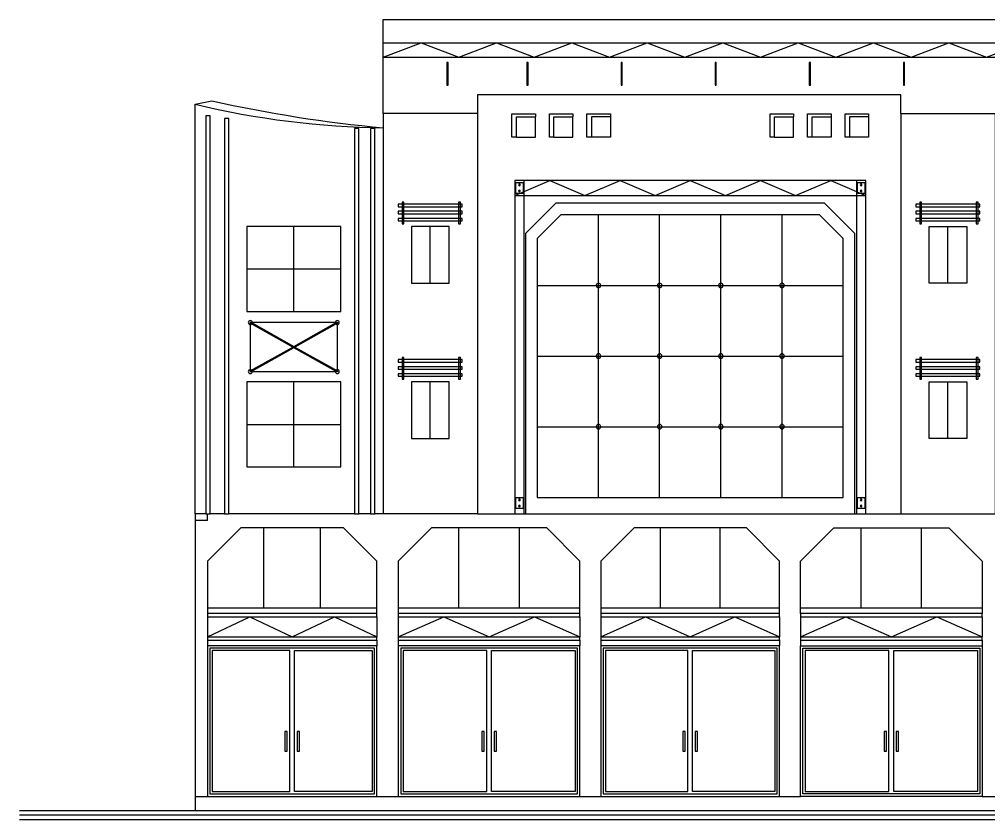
# Model space of a CAD drawing. Header units: inches. Extents: x 407.4 to 441.7, y 117.1 to 134.1.
# Drawn here: x 407.4 to 428, y 117.1 to 134.1 of the extents above; entities that cross this region are included whole.
import ezdxf

# ---------------------------------------------------------------- set-up
doc = ezdxf.new("R2010")
doc.units = ezdxf.units.IN
for name, color, linetype, lineweight in [('01_SOURCE_ARCHITECTURE', 7, 'Continuous', 25), ('02_OPENING_BOUNDARIES', 7, 'Continuous', 25), ('03_NEW_GLAZING', 7, 'Continuous', 25), ('04_EXPOSED_METAL', 7, 'Continuous', 25), ('05_TENSION_BRACES', 7, 'Continuous', 25), ('06_SOLAR_FINS', 7, 'Continuous', 25), ('07_FIXINGS', 7, 'Continuous', 25)]:
    doc.layers.add(name, color=color, linetype=linetype, lineweight=lineweight)

# ---------------------------------------------------------------- blocks, each defined once
blk = doc.blocks.new('HT_SOURCE_CENTRAL_OPENING')
at = {"layer": '02_OPENING_BOUNDARIES'}
blk.add_lwpolyline([(3.5, 0), (3.5, 5.954), (2.854, 6.6), (-2.854, 6.6), (-3.5, 5.954), (-3.5, 0)], dxfattribs=at)
blk.add_lwpolyline([(-3.25, 0.35), (-1.95, 0.35), (-0.65, 0.35), (0, 0.35), (0.65, 0.35), (1.95, 0.35), (3.25, 0.35), (3.25, 1.85), (3.25, 3.35), (3.25, 4.85), (3.25, 5.85), (2.75, 6.35), (1.95, 6.35), (0.65, 6.35), (0, 6.35), (-0.65, 6.35), (-1.95, 6.35), (-2.75, 6.35), (-3.25, 5.85), (-3.25, 4.85), (-3.25, 3.35), (-3.25, 1.85)], close=True, dxfattribs=at)
blk = doc.blocks.new('HT_CLERESTORY_2')
at = {"layer": '02_OPENING_BOUNDARIES'}
for points in [[(-0.154, 0), (-0.25, 0), (-0.25, 0.5), (0.25, 0.5), (0.25, 0.43)], [(-0.154, 0), (0.25, 0), (0.25, 0.43)], [(-0.154, 0), (-0.154, 0.43), (0.25, 0.43)]]:
    blk.add_lwpolyline(points, dxfattribs=at)
blk = doc.blocks.new('HT_CLERESTORY_1')
at = {"layer": '02_OPENING_BOUNDARIES'}
for points in [[(-0.154, 0), (-0.25, 0), (-0.25, 0.5), (0.25, 0.5), (0.25, 0.43)], [(-0.154, 0), (0.25, 0), (0.25, 0.43)], [(-0.154, 0), (-0.154, 0.43), (0.25, 0.43)]]:
    blk.add_lwpolyline(points, dxfattribs=at)
blk = doc.blocks.new('HT_SOURCE_STOREFRONT_1')
at = {"layer": '02_OPENING_BOUNDARIES'}
for points in [[(1.8, 3.88), (1.8, 4), (1.8, 4.993), (1.093, 5.7), (0.6, 5.7), (-0.6, 5.7), (-1.093, 5.7), (-1.8, 4.993), (-1.8, 4), (-1.8, 3.88)], [(-1.8, 3.32), (-1.8, 3.2)], [(1.8, 3.32), (1.8, 3.2)]]:
    blk.add_lwpolyline(points, dxfattribs=at)
blk = doc.blocks.new('HT_DOOR_ASSEMBLY_1')
at = {"layer": '02_OPENING_BOUNDARIES'}
blk.add_lwpolyline([(-1.8, 3.2), (-1.8, 0), (1.8, 0), (1.8, 3.2)], dxfattribs=at)
for points in [[(-1.75, 0.05), (1.75, 0.05), (1.75, 3.15), (-1.75, 3.15)], [(-1.7, 0.1), (-0.05, 0.1), (-0.05, 3.1), (-1.7, 3.1)], [(0.05, 0.1), (0.05, 3.1), (1.7, 3.1), (1.7, 0.1)]]:
    blk.add_lwpolyline(points, close=True, dxfattribs=at)
blk = doc.blocks.new('HT_SOURCE_STOREFRONT_2')
at = {"layer": '02_OPENING_BOUNDARIES'}
for points in [[(1.93, 3.88), (1.93, 4), (1.93, 4.993), (1.223, 5.7), (0.643, 5.7), (-0.643, 5.7), (-1.223, 5.7), (-1.93, 4.993), (-1.93, 4), (-1.93, 3.88)], [(-1.93, 3.32), (-1.93, 3.2)], [(1.93, 3.32), (1.93, 3.2)]]:
    blk.add_lwpolyline(points, dxfattribs=at)
blk = doc.blocks.new('HT_DOOR_ASSEMBLY_2')
at = {"layer": '02_OPENING_BOUNDARIES'}
blk.add_lwpolyline([(-1.93, 3.2), (-1.93, 0), (1.93, 0), (1.93, 3.2)], dxfattribs=at)
for points in [[(-1.88, 0.05), (1.88, 0.05), (1.88, 3.15), (-1.88, 3.15)], [(-1.83, 0.1), (-0.05, 0.1), (-0.05, 3.1), (-1.83, 3.1)], [(0.05, 0.1), (0.05, 3.1), (1.83, 3.1), (1.83, 0.1)]]:
    blk.add_lwpolyline(points, close=True, dxfattribs=at)
blk = doc.blocks.new('HT_SOURCE_STOREFRONT_4')
at = {"layer": '02_OPENING_BOUNDARIES'}
for points in [[(-1.93, 3.88), (-1.93, 4), (-1.93, 4.993), (-1.223, 5.7), (-0.643, 5.7), (0.643, 5.7), (1.223, 5.7), (1.93, 4.993), (1.93, 4), (1.93, 3.88)], [(-1.93, 3.32), (-1.93, 3.2)], [(1.93, 3.32), (1.93, 3.2)]]:
    blk.add_lwpolyline(points, dxfattribs=at)
blk = doc.blocks.new('HT_DOOR_ASSEMBLY_4')
at = {"layer": '02_OPENING_BOUNDARIES'}
blk.add_lwpolyline([(1.93, 3.2), (1.93, 0), (-1.93, 0), (-1.93, 3.2)], dxfattribs=at)
for points in [[(-1.88, 0.05), (-1.88, 3.15), (1.88, 3.15), (1.88, 0.05)], [(-1.83, 0.1), (-0.05, 0.1), (-0.05, 3.1), (-1.83, 3.1)], [(0.05, 0.1), (0.05, 3.1), (1.83, 3.1), (1.83, 0.1)]]:
    blk.add_lwpolyline(points, close=True, dxfattribs=at)
blk = doc.blocks.new('HT_SOURCE_STOREFRONT_3')
at = {"layer": '02_OPENING_BOUNDARIES'}
for points in [[(1.9, 3.88), (1.9, 4), (1.9, 4.993), (1.193, 5.7), (0.633, 5.7), (-0.633, 5.7), (-1.193, 5.7), (-1.9, 4.993), (-1.9, 4), (-1.9, 3.88)], [(-1.9, 3.32), (-1.9, 3.2)], [(1.9, 3.32), (1.9, 3.2)]]:
    blk.add_lwpolyline(points, dxfattribs=at)
blk = doc.blocks.new('HT_DOOR_ASSEMBLY_3')
at = {"layer": '02_OPENING_BOUNDARIES'}
blk.add_lwpolyline([(-1.9, 3.2), (-1.9, 0), (1.9, 0), (1.9, 3.2)], dxfattribs=at)
for points in [[(-1.85, 0.05), (1.85, 0.05), (1.85, 3.15), (-1.85, 3.15)], [(-1.8, 0.1), (-0.05, 0.1), (-0.05, 3.1), (-1.8, 3.1)], [(0.05, 0.1), (0.05, 3.1), (1.8, 3.1), (1.8, 0.1)]]:
    blk.add_lwpolyline(points, close=True, dxfattribs=at)
blk = doc.blocks.new('HT_CLERESTORY_3')
at = {"layer": '02_OPENING_BOUNDARIES'}
for points in [[(-0.154, 0), (-0.25, 0), (-0.25, 0.5), (0.25, 0.5), (0.25, 0.43)], [(0.25, 0.43), (0.25, 0), (-0.154, 0)], [(0.25, 0.43), (-0.154, 0.43), (-0.154, 0)]]:
    blk.add_lwpolyline(points, dxfattribs=at)
blk = doc.blocks.new('HT_CLERESTORY_5')
at = {"layer": '02_OPENING_BOUNDARIES'}
for points in [[(-0.154, 0), (-0.25, 0), (-0.25, 0.5), (0.25, 0.5), (0.25, 0.43)], [(0.25, 0.43), (0.25, 0), (-0.154, 0)], [(-0.154, 0), (-0.154, 0.43), (0.25, 0.43)]]:
    blk.add_lwpolyline(points, dxfattribs=at)
blk = doc.blocks.new('HT_CLERESTORY_6')
at = {"layer": '02_OPENING_BOUNDARIES'}
for points in [[(-0.154, 0), (-0.25, 0), (-0.25, 0.5), (0.25, 0.5), (0.25, 0.43)], [(0.25, 0.43), (0.25, 0), (-0.154, 0)], [(0.25, 0.43), (-0.154, 0.43), (-0.154, 0)]]:
    blk.add_lwpolyline(points, dxfattribs=at)
blk = doc.blocks.new('HT_CLERESTORY_4')
at = {"layer": '02_OPENING_BOUNDARIES'}
for points in [[(-0.154, 0), (-0.25, 0), (-0.25, 0.5), (0.25, 0.5), (0.25, 0.43)], [(-0.154, 0), (0.25, 0), (0.25, 0.43)], [(-0.154, 0), (-0.154, 0.43), (0.25, 0.43)]]:
    blk.add_lwpolyline(points, dxfattribs=at)
blk = doc.blocks.new('HT_WINDOW_E118')
at = {"layer": '02_OPENING_BOUNDARIES'}
blk.add_lwpolyline([(-0.4, 1.2), (-0.4, 0), (0, 0), (0.4, 0), (0.4, 1.2)], dxfattribs=at)
blk = doc.blocks.new('HT_WINDOW_E125')
at = {"layer": '02_OPENING_BOUNDARIES'}
blk.add_lwpolyline([(-0.4, 0), (0, 0), (0.4, 0), (0.4, 1.2), (0, 1.2), (-0.4, 1.2)], dxfattribs=at)
blk = doc.blocks.new('HT_WINDOW_E132')
at = {"layer": '02_OPENING_BOUNDARIES'}
blk.add_lwpolyline([(-0.4, 1.2), (0, 1.2), (0.4, 1.2)], dxfattribs=at)
blk = doc.blocks.new('HT_WINDOW_E13F')
at = {"layer": '02_OPENING_BOUNDARIES'}
blk.add_lwpolyline([(-0.4, 0), (-0.4, 1.2), (0, 1.2), (0.4, 1.2)], dxfattribs=at)
blk = doc.blocks.new('HT_WINDOW_E178')
at = {"layer": '02_OPENING_BOUNDARIES'}
blk.add_lwpolyline([(-1, 0), (0, 0), (1, 0)], dxfattribs=at)
blk = doc.blocks.new('HT_WINDOW_E1D4')
at = {"layer": '02_OPENING_BOUNDARIES'}
blk.add_lwpolyline([(1, 0), (1, 0.9), (1, 1.8), (0, 1.8), (-1, 1.8)], dxfattribs=at)
blk = doc.blocks.new('HT_STOREFRONT_1')
at = {"layer": '02_OPENING_BOUNDARIES'}
for points in [[(-1.8, 4), (-0.6, 4), (0.6, 4), (1.8, 4)], [(1.8, 3.2), (-1.8, 3.2)]]:
    blk.add_lwpolyline(points, dxfattribs=at)
blk = doc.blocks.new('HT_TRANSOM_GRID_1')
at = {"layer": '03_NEW_GLAZING'}
for points in [[(-0.6, 0), (-0.6, 1.7)], [(0.6, 0), (0.6, 1.7)]]:
    blk.add_lwpolyline(points, dxfattribs=at)
blk = doc.blocks.new('HT_LATTICE_BEAM_1')
at = {"layer": '04_EXPOSED_METAL'}
for points in [[(1.8, 0.61), (1.8, 0.68), (-1.8, 0.68), (-1.8, 0.61)], [(-1.8, 0.19), (-0.9, 0.61)], [(-1.8, 0.61), (-1.8, 0.19)], [(-1.8, 0.61), (-0.9, 0.61)], [(-0.9, 0.61), (0.9, 0.61)], [(-0.9, 0.61), (0, 0.19)], [(0, 0.19), (0.9, 0.61)], [(0.9, 0.61), (1.8, 0.61)], [(0.9, 0.61), (1.8, 0.19)], [(1.8, 0.61), (1.8, 0.19)], [(-1.8, 0.19), (0, 0.19)], [(-1.8, 0.19), (-1.8, 0.12), (1.8, 0.12), (1.8, 0.19)], [(0, 0.19), (1.8, 0.19)]]:
    blk.add_lwpolyline(points, dxfattribs=at)
blk = doc.blocks.new('HT_DOOR_PULL_1_-1')
at = {"layer": '07_FIXINGS'}
blk.add_lwpolyline([(-0.025, -0.14), (0.025, -0.14), (0.025, 0.28), (-0.025, 0.28)], close=True, dxfattribs=at)
blk = doc.blocks.new('HT_DOOR_PULL_1_1')
at = {"layer": '07_FIXINGS'}
blk.add_lwpolyline([(-0.025, -0.14), (0.025, -0.14), (0.025, 0.28), (-0.025, 0.28)], close=True, dxfattribs=at)
blk = doc.blocks.new('HT_STOREFRONT_2')
at = {"layer": '02_OPENING_BOUNDARIES'}
for points in [[(-1.93, 4), (-0.643, 4), (0.643, 4), (1.93, 4)], [(1.93, 3.2), (-1.93, 3.2)]]:
    blk.add_lwpolyline(points, dxfattribs=at)
blk = doc.blocks.new('HT_TRANSOM_GRID_2')
at = {"layer": '03_NEW_GLAZING'}
for points in [[(-0.643, 0), (-0.643, 1.7)], [(0.643, 0), (0.643, 1.7)]]:
    blk.add_lwpolyline(points, dxfattribs=at)
blk = doc.blocks.new('HT_LATTICE_BEAM_2')
at = {"layer": '04_EXPOSED_METAL'}
for points in [[(1.93, 0.61), (1.93, 0.68), (-1.93, 0.68), (-1.93, 0.61)], [(-1.93, 0.19), (-0.965, 0.61)], [(-1.93, 0.61), (-1.93, 0.19)], [(-1.93, 0.61), (-0.965, 0.61)], [(-0.965, 0.61), (0.965, 0.61)], [(-0.965, 0.61), (0, 0.19)], [(0, 0.19), (0.965, 0.61)], [(0.965, 0.61), (1.93, 0.61)], [(0.965, 0.61), (1.93, 0.19)], [(1.93, 0.61), (1.93, 0.19)], [(-1.93, 0.19), (0, 0.19)], [(-1.93, 0.19), (-1.93, 0.12), (1.93, 0.12), (1.93, 0.19)], [(0, 0.19), (1.93, 0.19)]]:
    blk.add_lwpolyline(points, dxfattribs=at)
blk = doc.blocks.new('HT_DOOR_PULL_2_-1')
at = {"layer": '07_FIXINGS'}
blk.add_lwpolyline([(-0.025, -0.14), (0.025, -0.14), (0.025, 0.28), (-0.025, 0.28)], close=True, dxfattribs=at)
blk = doc.blocks.new('HT_DOOR_PULL_2_1')
at = {"layer": '07_FIXINGS'}
blk.add_lwpolyline([(-0.025, -0.14), (0.025, -0.14), (0.025, 0.28), (-0.025, 0.28)], close=True, dxfattribs=at)
blk = doc.blocks.new('HT_STOREFRONT_3')
at = {"layer": '02_OPENING_BOUNDARIES'}
for points in [[(-1.9, 4), (-0.633, 4), (0.633, 4), (1.9, 4)], [(1.9, 3.2), (-1.9, 3.2)]]:
    blk.add_lwpolyline(points, dxfattribs=at)
blk = doc.blocks.new('HT_TRANSOM_GRID_3')
at = {"layer": '03_NEW_GLAZING'}
for points in [[(-0.633, 0), (-0.633, 1.7)], [(0.633, 0), (0.633, 1.7)]]:
    blk.add_lwpolyline(points, dxfattribs=at)
blk = doc.blocks.new('HT_LATTICE_BEAM_3')
at = {"layer": '04_EXPOSED_METAL'}
for points in [[(1.9, 0.61), (1.9, 0.68), (-1.9, 0.68), (-1.9, 0.61)], [(-1.9, 0.19), (-0.95, 0.61)], [(-1.9, 0.61), (-1.9, 0.19)], [(-1.9, 0.61), (-0.95, 0.61)], [(-0.95, 0.61), (0.95, 0.61)], [(-0.95, 0.61), (0, 0.19)], [(0, 0.19), (0.95, 0.61)], [(0.95, 0.61), (1.9, 0.61)], [(0.95, 0.61), (1.9, 0.19)], [(1.9, 0.61), (1.9, 0.19)], [(-1.9, 0.19), (0, 0.19)], [(-1.9, 0.19), (-1.9, 0.12), (1.9, 0.12), (1.9, 0.19)], [(0, 0.19), (1.9, 0.19)]]:
    blk.add_lwpolyline(points, dxfattribs=at)
blk = doc.blocks.new('HT_DOOR_PULL_3_-1')
at = {"layer": '07_FIXINGS'}
blk.add_lwpolyline([(-0.025, -0.14), (0.025, -0.14), (0.025, 0.28), (-0.025, 0.28)], close=True, dxfattribs=at)
blk = doc.blocks.new('HT_DOOR_PULL_3_1')
at = {"layer": '07_FIXINGS'}
blk.add_lwpolyline([(-0.025, -0.14), (0.025, -0.14), (0.025, 0.28), (-0.025, 0.28)], close=True, dxfattribs=at)
blk = doc.blocks.new('HT_STOREFRONT_4')
at = {"layer": '02_OPENING_BOUNDARIES'}
for points in [[(-1.93, 4), (-0.643, 4), (0.643, 4), (1.93, 4)], [(-1.93, 3.2), (1.93, 3.2)]]:
    blk.add_lwpolyline(points, dxfattribs=at)
blk = doc.blocks.new('HT_TRANSOM_GRID_4')
at = {"layer": '03_NEW_GLAZING'}
for points in [[(-0.643, 0), (-0.643, 1.7)], [(0.643, 0), (0.643, 1.7)]]:
    blk.add_lwpolyline(points, dxfattribs=at)
blk = doc.blocks.new('HT_LATTICE_BEAM_4')
at = {"layer": '04_EXPOSED_METAL'}
for points in [[(1.93, 0.61), (1.93, 0.68), (-1.93, 0.68), (-1.93, 0.61)], [(-1.93, 0.19), (-0.965, 0.61)], [(-1.93, 0.61), (-1.93, 0.19)], [(-1.93, 0.61), (-0.965, 0.61)], [(-0.965, 0.61), (0.965, 0.61)], [(-0.965, 0.61), (0, 0.19)], [(0, 0.19), (0.965, 0.61)], [(0.965, 0.61), (1.93, 0.61)], [(0.965, 0.61), (1.93, 0.19)], [(1.93, 0.61), (1.93, 0.19)], [(-1.93, 0.19), (0, 0.19)], [(-1.93, 0.19), (-1.93, 0.12), (1.93, 0.12), (1.93, 0.19)], [(0, 0.19), (1.93, 0.19)]]:
    blk.add_lwpolyline(points, dxfattribs=at)
blk = doc.blocks.new('HT_DOOR_PULL_4_-1')
at = {"layer": '07_FIXINGS'}
blk.add_lwpolyline([(-0.025, -0.14), (0.025, -0.14), (0.025, 0.28), (-0.025, 0.28)], close=True, dxfattribs=at)
blk = doc.blocks.new('HT_DOOR_PULL_4_1')
at = {"layer": '07_FIXINGS'}
blk.add_lwpolyline([(-0.025, -0.14), (0.025, -0.14), (0.025, 0.28), (-0.025, 0.28)], close=True, dxfattribs=at)
blk = doc.blocks.new('HT_MAIN_POINT_FIXED_GLAZING')
at = {"layer": '03_NEW_GLAZING'}
for points in [[(-1.95, 4.64), (-1.95, 6)], [(-0.65, 4.64), (-0.65, 6)], [(0.65, 4.64), (0.65, 6)], [(1.95, 4.64), (1.95, 6)], [(-1.95, 4.5), (-1.95, 4.548)], [(-0.65, 4.5), (-0.65, 4.548)], [(0.65, 4.5), (0.65, 4.548)], [(1.95, 4.5), (1.95, 4.548)], [(-3.25, 4.5), (-2.09, 4.5)], [(-1.998, 4.5), (-1.95, 4.5)], [(-1.95, 4.452), (-1.95, 4.5)], [(-1.95, 4.5), (-1.902, 4.5)], [(-1.95, 3.14), (-1.95, 4.36)], [(-1.81, 4.5), (-0.79, 4.5)], [(-0.698, 4.5), (-0.65, 4.5)], [(-0.65, 4.452), (-0.65, 4.5)], [(-0.65, 4.5), (-0.602, 4.5)], [(-0.65, 3.14), (-0.65, 4.36)], [(-0.51, 4.5), (0.51, 4.5)], [(0.602, 4.5), (0.65, 4.5)], [(0.65, 4.452), (0.65, 4.5)], [(0.65, 4.5), (0.698, 4.5)], [(0.65, 3.14), (0.65, 4.36)], [(0.79, 4.5), (1.81, 4.5)], [(1.902, 4.5), (1.95, 4.5)], [(1.95, 4.452), (1.95, 4.5)], [(1.95, 4.5), (1.998, 4.5)], [(1.95, 3.14), (1.95, 4.36)], [(2.09, 4.5), (3.25, 4.5)], [(-3.25, 3), (-2.09, 3)], [(-1.998, 3), (-1.95, 3)], [(-1.95, 3), (-1.95, 3.048)], [(-1.95, 2.952), (-1.95, 3)], [(-1.95, 3), (-1.902, 3)], [(-1.81, 3), (-0.79, 3)], [(-0.698, 3), (-0.65, 3)], [(-0.65, 3), (-0.65, 3.048)], [(-0.65, 2.952), (-0.65, 3)], [(-0.65, 3), (-0.602, 3)], [(-0.51, 3), (0.51, 3)], [(0.602, 3), (0.65, 3)], [(0.65, 3), (0.65, 3.048)], [(0.65, 2.952), (0.65, 3)], [(0.65, 3), (0.698, 3)], [(0.79, 3), (1.81, 3)], [(1.902, 3), (1.95, 3)], [(1.95, 3), (1.95, 3.048)], [(1.95, 2.952), (1.95, 3)], [(1.95, 3), (1.998, 3)], [(2.09, 3), (3.25, 3)], [(-1.95, 1.64), (-1.95, 2.86)], [(-0.65, 1.64), (-0.65, 2.86)], [(0.65, 1.64), (0.65, 2.86)], [(1.95, 1.64), (1.95, 2.86)], [(-3.25, 1.5), (-2.09, 1.5)], [(-1.998, 1.5), (-1.95, 1.5)], [(-1.95, 1.5), (-1.95, 1.548)], [(-1.95, 1.452), (-1.95, 1.5)], [(-1.95, 1.5), (-1.902, 1.5)], [(-1.81, 1.5), (-0.79, 1.5)], [(-0.698, 1.5), (-0.65, 1.5)], [(-0.65, 1.5), (-0.65, 1.548)], [(-0.65, 1.452), (-0.65, 1.5)], [(-0.65, 1.5), (-0.602, 1.5)], [(-0.51, 1.5), (0.51, 1.5)], [(0.602, 1.5), (0.65, 1.5)], [(0.65, 1.5), (0.65, 1.548)], [(0.65, 1.452), (0.65, 1.5)], [(0.65, 1.5), (0.698, 1.5)], [(0.79, 1.5), (1.81, 1.5)], [(1.902, 1.5), (1.95, 1.5)], [(1.95, 1.5), (1.95, 1.548)], [(1.95, 1.452), (1.95, 1.5)], [(1.95, 1.5), (1.998, 1.5)], [(2.09, 1.5), (3.25, 1.5)], [(-1.95, 0), (-1.95, 1.36)], [(-0.65, 0), (-0.65, 1.36)], [(0.65, 0), (0.65, 1.36)], [(1.95, 0), (1.95, 1.36)]]:
    blk.add_lwpolyline(points, dxfattribs=at)
blk = doc.blocks.new('HT_SPIDER_FIXING_0_0')
at = {"layer": '07_FIXINGS'}
for points in [[(-0.14, 0), (-0.048, 0)], [(0, 0.048), (0, 0.14)], [(0.048, 0), (0.14, 0)], [(0, -0.14), (0, -0.048)]]:
    blk.add_lwpolyline(points, dxfattribs=at)
blk.add_lwpolyline([(0.048, 0, 1), (-0.048, 0, 1)], format="xyb", close=True, dxfattribs=at)
blk = doc.blocks.new('HT_SPIDER_FIXING_0_1')
at = {"layer": '07_FIXINGS'}
for points in [[(-0.14, 0), (-0.048, 0)], [(0, 0.048), (0, 0.14)], [(0.048, 0), (0.14, 0)], [(0, -0.14), (0, -0.048)]]:
    blk.add_lwpolyline(points, dxfattribs=at)
blk.add_lwpolyline([(0.048, 0, 1), (-0.048, 0, 1)], format="xyb", close=True, dxfattribs=at)
blk = doc.blocks.new('HT_SPIDER_FIXING_0_2')
at = {"layer": '07_FIXINGS'}
for points in [[(-0.14, 0), (-0.048, 0)], [(0, 0.048), (0, 0.14)], [(0.048, 0), (0.14, 0)], [(0, -0.14), (0, -0.048)]]:
    blk.add_lwpolyline(points, dxfattribs=at)
blk.add_lwpolyline([(0.048, 0, 1), (-0.048, 0, 1)], format="xyb", close=True, dxfattribs=at)
blk = doc.blocks.new('HT_SPIDER_FIXING_1_0')
at = {"layer": '07_FIXINGS'}
for points in [[(-0.14, 0), (-0.048, 0)], [(0, 0.048), (0, 0.14)], [(0.048, 0), (0.14, 0)], [(0, -0.14), (0, -0.048)]]:
    blk.add_lwpolyline(points, dxfattribs=at)
blk.add_lwpolyline([(0.048, 0, 1), (-0.048, 0, 1)], format="xyb", close=True, dxfattribs=at)
blk = doc.blocks.new('HT_SPIDER_FIXING_1_1')
at = {"layer": '07_FIXINGS'}
for points in [[(-0.14, 0), (-0.048, 0)], [(0, 0.048), (0, 0.14)], [(0.048, 0), (0.14, 0)], [(0, -0.14), (0, -0.048)]]:
    blk.add_lwpolyline(points, dxfattribs=at)
blk.add_lwpolyline([(0.048, 0, 1), (-0.048, 0, 1)], format="xyb", close=True, dxfattribs=at)
blk = doc.blocks.new('HT_SPIDER_FIXING_1_2')
at = {"layer": '07_FIXINGS'}
for points in [[(-0.14, 0), (-0.048, 0)], [(0, 0.048), (0, 0.14)], [(0.048, 0), (0.14, 0)], [(0, -0.14), (0, -0.048)]]:
    blk.add_lwpolyline(points, dxfattribs=at)
blk.add_lwpolyline([(0.048, 0, 1), (-0.048, 0, 1)], format="xyb", close=True, dxfattribs=at)
blk = doc.blocks.new('HT_SPIDER_FIXING_2_0')
at = {"layer": '07_FIXINGS'}
for points in [[(-0.14, 0), (-0.048, 0)], [(0, 0.048), (0, 0.14)], [(0.048, 0), (0.14, 0)], [(0, -0.14), (0, -0.048)]]:
    blk.add_lwpolyline(points, dxfattribs=at)
blk.add_lwpolyline([(0.048, 0, 1), (-0.048, 0, 1)], format="xyb", close=True, dxfattribs=at)
blk = doc.blocks.new('HT_SPIDER_FIXING_2_1')
at = {"layer": '07_FIXINGS'}
for points in [[(-0.14, 0), (-0.048, 0)], [(0, 0.048), (0, 0.14)], [(0.048, 0), (0.14, 0)], [(0, -0.14), (0, -0.048)]]:
    blk.add_lwpolyline(points, dxfattribs=at)
blk.add_lwpolyline([(0.048, 0, 1), (-0.048, 0, 1)], format="xyb", close=True, dxfattribs=at)
blk = doc.blocks.new('HT_SPIDER_FIXING_2_2')
at = {"layer": '07_FIXINGS'}
for points in [[(-0.14, 0), (-0.048, 0)], [(0, 0.048), (0, 0.14)], [(0.048, 0), (0.14, 0)], [(0, -0.14), (0, -0.048)]]:
    blk.add_lwpolyline(points, dxfattribs=at)
blk.add_lwpolyline([(0.048, 0, 1), (-0.048, 0, 1)], format="xyb", close=True, dxfattribs=at)
blk = doc.blocks.new('HT_SPIDER_FIXING_3_0')
at = {"layer": '07_FIXINGS'}
for points in [[(-0.14, 0), (-0.048, 0)], [(0, 0.048), (0, 0.14)], [(0.048, 0), (0.14, 0)], [(0, -0.14), (0, -0.048)]]:
    blk.add_lwpolyline(points, dxfattribs=at)
blk.add_lwpolyline([(0.048, 0, 1), (-0.048, 0, 1)], format="xyb", close=True, dxfattribs=at)
blk = doc.blocks.new('HT_SPIDER_FIXING_3_1')
at = {"layer": '07_FIXINGS'}
for points in [[(-0.14, 0), (-0.048, 0)], [(0, 0.048), (0, 0.14)], [(0.048, 0), (0.14, 0)], [(0, -0.14), (0, -0.048)]]:
    blk.add_lwpolyline(points, dxfattribs=at)
blk.add_lwpolyline([(0.048, 0, 1), (-0.048, 0, 1)], format="xyb", close=True, dxfattribs=at)
blk = doc.blocks.new('HT_SPIDER_FIXING_3_2')
at = {"layer": '07_FIXINGS'}
for points in [[(-0.14, 0), (-0.048, 0)], [(0, 0.048), (0, 0.14)], [(0.048, 0), (0.14, 0)], [(0, -0.14), (0, -0.048)]]:
    blk.add_lwpolyline(points, dxfattribs=at)
blk.add_lwpolyline([(0.048, 0, 1), (-0.048, 0, 1)], format="xyb", close=True, dxfattribs=at)
blk = doc.blocks.new('HT_MAIN_METAL_PORTAL')
at = {"layer": '04_EXPOSED_METAL'}
for points in [[(-3.529, 7.082), (-3.729, 7.082), (-3.729, 6.762)], [(-3.529, 6.848), (-2.983, 7.082)], [(-3.529, 6.848), (-3.529, 7.082)], [(-2.983, 7.082), (-3.529, 7.082)], [(-1.491, 7.082), (-2.983, 7.082)], [(-2.983, 7.082), (-2.237, 6.762)], [(-2.237, 6.762), (-1.491, 7.082)], [(0.001, 7.082), (-1.491, 7.082)], [(-1.491, 7.082), (-0.745, 6.762)], [(-0.745, 6.762), (0.001, 7.082)], [(1.493, 7.082), (0.001, 7.082)], [(0.001, 7.082), (0.747, 6.762)], [(0.747, 6.762), (1.493, 7.082)], [(2.985, 7.082), (1.493, 7.082)], [(1.493, 7.082), (2.239, 6.762)], [(2.239, 6.762), (2.985, 7.082)], [(3.531, 7.082), (2.985, 7.082)], [(2.985, 7.082), (3.531, 6.848)], [(3.531, 7.082), (3.531, 6.848)], [(3.731, 6.762), (3.731, 7.082), (3.531, 7.082)], [(-3.729, 6.762), (-3.613, 6.812), (-3.544, 6.841), (-3.529, 6.848)], [(-3.529, 6.762), (-3.529, 6.848)], [(3.531, 6.848), (3.531, 6.762)], [(3.531, 6.848), (3.546, 6.841), (3.614, 6.812), (3.731, 6.762)], [(-3.729, 6.762), (-3.529, 6.762)], [(-3.729, 6.762), (-3.729, 0), (-3.529, 0), (-3.529, 6.762)], [(-3.529, 6.762), (-2.237, 6.762)], [(-2.237, 6.762), (-0.745, 6.762)], [(-0.745, 6.762), (0.747, 6.762)], [(0.747, 6.762), (2.239, 6.762)], [(2.239, 6.762), (3.531, 6.762)], [(3.531, 6.762), (3.731, 6.762)], [(3.531, 6.762), (3.531, 0), (3.731, 0), (3.731, 6.762)]]:
    blk.add_lwpolyline(points, dxfattribs=at)
blk = doc.blocks.new('HT_LEFT_TENSION_PANEL')
at = {"layer": '05_TENSION_BRACES'}
for points in [[(-0.925, 1.026), (-0.931, 1.03), (-0.925, 1.04)], [(-0.925, 1.04), (-0.919, 1.05), (-0.901, 1.04)], [(-0.925, 1.04), (-0.925, 1.026)], [(-0.901, 1.04), (-0.925, 1.04)], [(0.901, 1.04), (-0.901, 1.04)], [(-0.901, 1.04), (0, 0.534)], [(0, 0.534), (0.901, 1.04)], [(0.901, 1.04), (0.919, 1.05), (0.925, 1.04)], [(0.925, 1.04), (0.901, 1.04)], [(0.925, 1.04), (0.931, 1.03), (0.925, 1.026)], [(0.925, 1.026), (0.925, 1.04)], [(-0.925, 1.026), (-0.925, 0.014)], [(-0.024, 0.52), (-0.925, 1.026)], [(0.925, 1.026), (0.024, 0.52)], [(0.925, 0.014), (0.925, 1.026)], [(-0.925, 0.014), (-0.024, 0.52)], [(0, 0.506), (-0.901, 0)], [(-0.024, 0.52), (0, 0.534)], [(0, 0.506), (-0.024, 0.52)], [(0, 0.534), (0.024, 0.52)], [(0.024, 0.52), (0, 0.506)], [(0.901, 0), (0, 0.506)], [(0.024, 0.52), (0.925, 0.014)], [(-0.925, 0), (-0.931, 0.01), (-0.925, 0.014)], [(-0.925, 0.014), (-0.925, 0)], [(-0.925, 0), (-0.901, 0)], [(-0.901, 0), (-0.919, -0.01), (-0.925, 0)], [(-0.901, 0), (0.901, 0)], [(0.901, 0), (0.925, 0)], [(0.925, 0), (0.919, -0.01), (0.901, 0)], [(0.925, 0.014), (0.931, 0.01), (0.925, 0)], [(0.925, 0), (0.925, 0.014)]]:
    blk.add_lwpolyline(points, dxfattribs=at)
at = {"layer": '07_FIXINGS'}
for points in [[(-0.883, 1.04, 1), (-0.967, 1.04, 1)], [(0.967, 1.04, 1), (0.883, 1.04, 1)], [(-0.883, 0, 1), (-0.967, 0, 1)], [(0.967, 0, 1), (0.883, 0, 1)]]:
    blk.add_lwpolyline(points, format="xyb", close=True, dxfattribs=at)
blk = doc.blocks.new('HT_ROOF_OPEN_WEB_BEAM')
at = {"layer": '04_EXPOSED_METAL'}
for points in [[(-7.212, 0), (-6.41, 0.3)], [(-7.212, 0), (-7.212, 0.3), (-6.41, 0.3)], [(-6.41, 0.3), (-4.808, 0.3)], [(-6.41, 0.3), (-5.609, 0)], [(-5.609, 0), (-4.808, 0.3)], [(-4.808, 0.3), (-3.205, 0.3)], [(-4.808, 0.3), (-4.006, 0)], [(-4.006, 0), (-3.205, 0.3)], [(-3.205, 0.3), (-1.603, 0.3)], [(-3.205, 0.3), (-2.404, 0)], [(-2.404, 0), (-1.603, 0.3)], [(-1.603, 0.3), (0, 0.3)], [(-1.603, 0.3), (-0.801, 0)], [(-0.801, 0), (0, 0.3)], [(0, 0.3), (1.603, 0.3)], [(0, 0.3), (0.801, 0)], [(0.801, 0), (1.603, 0.3)], [(1.603, 0.3), (3.205, 0.3)], [(1.603, 0.3), (2.404, 0)], [(2.404, 0), (3.205, 0.3)], [(3.205, 0.3), (4.808, 0.3)], [(3.205, 0.3), (4.006, 0)], [(4.006, 0), (4.808, 0.3)], [(4.808, 0.3), (6.41, 0.3)], [(4.808, 0.3), (5.609, 0)], [(5.609, 0), (6.41, 0.3)], [(6.41, 0.3), (7.132, 0.3), (7.212, 0.3), (7.212, 0.3), (7.212, 0)], [(6.41, 0.3), (7.132, 0.03), (7.212, 0)], [(-7.212, 0), (-5.609, 0)], [(-5.609, 0), (-4.006, 0)], [(-4.006, 0), (-2.404, 0)], [(-2.404, 0), (-0.801, 0)], [(-0.801, 0), (0.801, 0)], [(0.801, 0), (2.404, 0)], [(2.404, 0), (4.006, 0)], [(4.006, 0), (5.609, 0)], [(5.609, 0), (7.132, 0), (7.212, 0), (7.212, 0)]]:
    blk.add_lwpolyline(points, dxfattribs=at)
blk = doc.blocks.new('HT_FRAME_CLOSURE_E118')
at = {"layer": '02_OPENING_BOUNDARIES'}
blk.add_lwpolyline([(0.4, 1.2), (0, 1.2), (-0.4, 1.2)], dxfattribs=at)
blk = doc.blocks.new('HT_SIDE_GLAZING_E118')
at = {"layer": '03_NEW_GLAZING'}
blk.add_lwpolyline([(0, 0), (0, 1.2)], dxfattribs=at)
blk = doc.blocks.new('HT_FRAME_CLOSURE_E125')
at = {"layer": '02_OPENING_BOUNDARIES'}
blk.add_lwpolyline([(-0.4, 1.2), (-0.4, 0)], dxfattribs=at)
blk = doc.blocks.new('HT_SIDE_GLAZING_E125')
at = {"layer": '03_NEW_GLAZING'}
blk.add_lwpolyline([(0, 0), (0, 1.2)], dxfattribs=at)
blk = doc.blocks.new('HT_FRAME_CLOSURE_E132')
at = {"layer": '02_OPENING_BOUNDARIES'}
blk.add_lwpolyline([(0.4, 1.2), (0.4, 0), (0, 0), (-0.4, 0), (-0.4, 1.2)], dxfattribs=at)
blk = doc.blocks.new('HT_SIDE_GLAZING_E132')
at = {"layer": '03_NEW_GLAZING'}
blk.add_lwpolyline([(0, 0), (0, 1.2)], dxfattribs=at)
blk = doc.blocks.new('HT_FRAME_CLOSURE_E13F')
at = {"layer": '02_OPENING_BOUNDARIES'}
blk.add_lwpolyline([(0.4, 1.2), (0.4, 0), (0, 0), (-0.4, 0)], dxfattribs=at)
blk = doc.blocks.new('HT_SIDE_GLAZING_E13F')
at = {"layer": '03_NEW_GLAZING'}
blk.add_lwpolyline([(0, 0), (0, 1.2)], dxfattribs=at)
blk = doc.blocks.new('HT_FRAME_CLOSURE_E178')
at = {"layer": '02_OPENING_BOUNDARIES'}
blk.add_lwpolyline([(1, 0), (1, 0.9), (1, 1.8), (0, 1.8), (-1, 1.8), (-1, 0.9), (-1, 0)], dxfattribs=at)
blk = doc.blocks.new('HT_SIDE_GLAZING_E178')
at = {"layer": '03_NEW_GLAZING'}
for points in [[(0, 0.9), (0, 1.8)], [(-1, 0.9), (0, 0.9)], [(0, 0), (0, 0.9)], [(0, 0.9), (1, 0.9)]]:
    blk.add_lwpolyline(points, dxfattribs=at)
blk = doc.blocks.new('HT_FRAME_CLOSURE_E1D4')
at = {"layer": '02_OPENING_BOUNDARIES'}
blk.add_lwpolyline([(-1, 1.8), (-1, 0.9), (-1, 0), (0, 0), (1, 0)], dxfattribs=at)
blk = doc.blocks.new('HT_SIDE_GLAZING_E1D4')
at = {"layer": '03_NEW_GLAZING'}
for points in [[(0, 0.9), (0, 1.8)], [(-1, 0.9), (0, 0.9)], [(0, 0), (0, 0.9)], [(0, 0.9), (1, 0.9)]]:
    blk.add_lwpolyline(points, dxfattribs=at)
blk = doc.blocks.new('HT_SUNSHADE_1')
at = {"layer": '06_SOLAR_FINS'}
for points in [[(-0.6, 0.475), (-0.68, 0.475), (-0.68, 0.42), (-0.6, 0.42)], [(-0.56, 0.475), (-0.56, 0.52), (-0.6, 0.52), (-0.6, 0.475)], [(-0.6, 0.475), (-0.6, 0.42)], [(-0.56, 0.475), (-0.6, 0.475)], [(-0.6, 0.42), (-0.6, 0.325)], [(-0.6, 0.42), (-0.56, 0.42)], [(-0.56, 0.42), (-0.56, 0.475)], [(0.6, 0.475), (-0.56, 0.475)], [(-0.56, 0.325), (-0.56, 0.42)], [(-0.56, 0.42), (0.6, 0.42)], [(0.64, 0.475), (0.64, 0.52), (0.6, 0.52), (0.6, 0.475)], [(0.6, 0.475), (0.6, 0.42)], [(0.64, 0.475), (0.6, 0.475)], [(0.6, 0.42), (0.6, 0.325)], [(0.6, 0.42), (0.64, 0.42)], [(0.64, 0.42), (0.68, 0.42), (0.68, 0.475), (0.64, 0.475)], [(0.64, 0.42), (0.64, 0.475)], [(0.64, 0.325), (0.64, 0.42)], [(-0.6, 0.325), (-0.68, 0.325), (-0.68, 0.27), (-0.6, 0.27)], [(-0.6, 0.325), (-0.6, 0.27)], [(-0.56, 0.325), (-0.6, 0.325)], [(-0.6, 0.27), (-0.6, 0.175)], [(-0.6, 0.27), (-0.56, 0.27)], [(-0.56, 0.27), (-0.56, 0.325)], [(0.6, 0.325), (-0.56, 0.325)], [(-0.56, 0.175), (-0.56, 0.27)], [(-0.56, 0.27), (0.6, 0.27)], [(0.6, 0.325), (0.6, 0.27)], [(0.64, 0.325), (0.6, 0.325)], [(0.6, 0.27), (0.6, 0.175)], [(0.6, 0.27), (0.64, 0.27)], [(0.64, 0.27), (0.68, 0.27), (0.68, 0.325), (0.64, 0.325)], [(0.64, 0.27), (0.64, 0.325)], [(0.64, 0.175), (0.64, 0.27)], [(-0.6, 0.175), (-0.68, 0.175), (-0.68, 0.12), (-0.6, 0.12)], [(-0.6, 0.175), (-0.6, 0.12)], [(-0.56, 0.175), (-0.6, 0.175)], [(-0.6, 0.12), (-0.56, 0.12)], [(-0.6, 0.12), (-0.6, 0.06), (-0.56, 0.06), (-0.56, 0.12)], [(-0.56, 0.12), (-0.56, 0.175)], [(0.6, 0.175), (-0.56, 0.175)], [(-0.56, 0.12), (0.6, 0.12)], [(0.6, 0.175), (0.6, 0.12)], [(0.64, 0.175), (0.6, 0.175)], [(0.6, 0.12), (0.64, 0.12)], [(0.6, 0.12), (0.6, 0.06), (0.64, 0.06), (0.64, 0.12)], [(0.64, 0.12), (0.68, 0.12), (0.68, 0.175), (0.64, 0.175)], [(0.64, 0.12), (0.64, 0.175)]]:
    blk.add_lwpolyline(points, dxfattribs=at)
blk = doc.blocks.new('HT_SUNSHADE_2')
at = {"layer": '06_SOLAR_FINS'}
for points in [[(-0.6, 0.475), (-0.68, 0.475), (-0.68, 0.42), (-0.6, 0.42)], [(-0.56, 0.475), (-0.56, 0.52), (-0.6, 0.52), (-0.6, 0.475)], [(-0.6, 0.475), (-0.6, 0.42)], [(-0.56, 0.475), (-0.6, 0.475)], [(-0.6, 0.42), (-0.6, 0.325)], [(-0.6, 0.42), (-0.56, 0.42)], [(-0.56, 0.42), (-0.56, 0.475)], [(0.6, 0.475), (-0.56, 0.475)], [(-0.56, 0.325), (-0.56, 0.42)], [(-0.56, 0.42), (0.6, 0.42)], [(0.64, 0.475), (0.64, 0.52), (0.6, 0.52), (0.6, 0.475)], [(0.6, 0.475), (0.6, 0.42)], [(0.64, 0.475), (0.6, 0.475)], [(0.6, 0.42), (0.6, 0.325)], [(0.6, 0.42), (0.64, 0.42)], [(0.64, 0.42), (0.68, 0.42), (0.68, 0.475), (0.64, 0.475)], [(0.64, 0.42), (0.64, 0.475)], [(0.64, 0.325), (0.64, 0.42)], [(-0.6, 0.325), (-0.68, 0.325), (-0.68, 0.27), (-0.6, 0.27)], [(-0.6, 0.325), (-0.6, 0.27)], [(-0.56, 0.325), (-0.6, 0.325)], [(-0.6, 0.27), (-0.6, 0.175)], [(-0.6, 0.27), (-0.56, 0.27)], [(-0.56, 0.27), (-0.56, 0.325)], [(0.6, 0.325), (-0.56, 0.325)], [(-0.56, 0.175), (-0.56, 0.27)], [(-0.56, 0.27), (0.6, 0.27)], [(0.6, 0.325), (0.6, 0.27)], [(0.64, 0.325), (0.6, 0.325)], [(0.6, 0.27), (0.6, 0.175)], [(0.6, 0.27), (0.64, 0.27)], [(0.64, 0.27), (0.68, 0.27), (0.68, 0.325), (0.64, 0.325)], [(0.64, 0.27), (0.64, 0.325)], [(0.64, 0.175), (0.64, 0.27)], [(-0.6, 0.175), (-0.68, 0.175), (-0.68, 0.12), (-0.6, 0.12)], [(-0.6, 0.175), (-0.6, 0.12)], [(-0.56, 0.175), (-0.6, 0.175)], [(-0.6, 0.12), (-0.56, 0.12)], [(-0.6, 0.12), (-0.6, 0.06), (-0.56, 0.06), (-0.56, 0.12)], [(-0.56, 0.12), (-0.56, 0.175)], [(0.6, 0.175), (-0.56, 0.175)], [(-0.56, 0.12), (0.6, 0.12)], [(0.6, 0.175), (0.6, 0.12)], [(0.64, 0.175), (0.6, 0.175)], [(0.6, 0.12), (0.64, 0.12)], [(0.6, 0.12), (0.6, 0.06), (0.64, 0.06), (0.64, 0.12)], [(0.64, 0.12), (0.68, 0.12), (0.68, 0.175), (0.64, 0.175)], [(0.64, 0.12), (0.64, 0.175)]]:
    blk.add_lwpolyline(points, dxfattribs=at)
blk = doc.blocks.new('HT_SUNSHADE_3')
at = {"layer": '06_SOLAR_FINS'}
for points in [[(-0.6, 0.475), (-0.68, 0.475), (-0.68, 0.42), (-0.6, 0.42)], [(-0.56, 0.475), (-0.56, 0.52), (-0.6, 0.52), (-0.6, 0.475)], [(-0.6, 0.475), (-0.6, 0.42)], [(-0.56, 0.475), (-0.6, 0.475)], [(-0.6, 0.42), (-0.6, 0.325)], [(-0.6, 0.42), (-0.56, 0.42)], [(-0.56, 0.42), (-0.56, 0.475)], [(0.6, 0.475), (-0.56, 0.475)], [(-0.56, 0.325), (-0.56, 0.42)], [(-0.56, 0.42), (0.6, 0.42)], [(0.64, 0.475), (0.64, 0.52), (0.6, 0.52), (0.6, 0.475)], [(0.6, 0.475), (0.6, 0.42)], [(0.64, 0.475), (0.6, 0.475)], [(0.6, 0.42), (0.6, 0.325)], [(0.6, 0.42), (0.64, 0.42)], [(0.64, 0.42), (0.68, 0.42), (0.68, 0.475), (0.64, 0.475)], [(0.64, 0.42), (0.64, 0.475)], [(0.64, 0.325), (0.64, 0.42)], [(-0.6, 0.325), (-0.68, 0.325), (-0.68, 0.27), (-0.6, 0.27)], [(-0.6, 0.325), (-0.6, 0.27)], [(-0.56, 0.325), (-0.6, 0.325)], [(-0.6, 0.27), (-0.6, 0.175)], [(-0.6, 0.27), (-0.56, 0.27)], [(-0.56, 0.27), (-0.56, 0.325)], [(0.6, 0.325), (-0.56, 0.325)], [(-0.56, 0.175), (-0.56, 0.27)], [(-0.56, 0.27), (0.6, 0.27)], [(0.6, 0.325), (0.6, 0.27)], [(0.64, 0.325), (0.6, 0.325)], [(0.6, 0.27), (0.6, 0.175)], [(0.6, 0.27), (0.64, 0.27)], [(0.64, 0.27), (0.68, 0.27), (0.68, 0.325), (0.64, 0.325)], [(0.64, 0.27), (0.64, 0.325)], [(0.64, 0.175), (0.64, 0.27)], [(-0.6, 0.175), (-0.68, 0.175), (-0.68, 0.12), (-0.6, 0.12)], [(-0.6, 0.175), (-0.6, 0.12)], [(-0.56, 0.175), (-0.6, 0.175)], [(-0.6, 0.12), (-0.56, 0.12)], [(-0.6, 0.12), (-0.6, 0.06), (-0.56, 0.06), (-0.56, 0.12)], [(-0.56, 0.12), (-0.56, 0.175)], [(0.6, 0.175), (-0.56, 0.175)], [(-0.56, 0.12), (0.6, 0.12)], [(0.6, 0.175), (0.6, 0.12)], [(0.64, 0.175), (0.6, 0.175)], [(0.6, 0.12), (0.64, 0.12)], [(0.6, 0.12), (0.6, 0.06), (0.64, 0.06), (0.64, 0.12)], [(0.64, 0.12), (0.68, 0.12), (0.68, 0.175), (0.64, 0.175)], [(0.64, 0.12), (0.64, 0.175)]]:
    blk.add_lwpolyline(points, dxfattribs=at)
blk = doc.blocks.new('HT_SUNSHADE_4')
at = {"layer": '06_SOLAR_FINS'}
for points in [[(-0.6, 0.475), (-0.68, 0.475), (-0.68, 0.42), (-0.6, 0.42)], [(-0.56, 0.475), (-0.56, 0.52), (-0.6, 0.52), (-0.6, 0.475)], [(-0.6, 0.475), (-0.6, 0.42)], [(-0.56, 0.475), (-0.6, 0.475)], [(-0.6, 0.42), (-0.6, 0.325)], [(-0.6, 0.42), (-0.56, 0.42)], [(-0.56, 0.42), (-0.56, 0.475)], [(0.6, 0.475), (-0.56, 0.475)], [(-0.56, 0.325), (-0.56, 0.42)], [(-0.56, 0.42), (0.6, 0.42)], [(0.64, 0.475), (0.64, 0.52), (0.6, 0.52), (0.6, 0.475)], [(0.6, 0.475), (0.6, 0.42)], [(0.64, 0.475), (0.6, 0.475)], [(0.6, 0.42), (0.6, 0.325)], [(0.6, 0.42), (0.64, 0.42)], [(0.64, 0.42), (0.68, 0.42), (0.68, 0.475), (0.64, 0.475)], [(0.64, 0.42), (0.64, 0.475)], [(0.64, 0.325), (0.64, 0.42)], [(-0.6, 0.325), (-0.68, 0.325), (-0.68, 0.27), (-0.6, 0.27)], [(-0.6, 0.325), (-0.6, 0.27)], [(-0.56, 0.325), (-0.6, 0.325)], [(-0.6, 0.27), (-0.6, 0.175)], [(-0.6, 0.27), (-0.56, 0.27)], [(-0.56, 0.27), (-0.56, 0.325)], [(0.6, 0.325), (-0.56, 0.325)], [(-0.56, 0.175), (-0.56, 0.27)], [(-0.56, 0.27), (0.6, 0.27)], [(0.6, 0.325), (0.6, 0.27)], [(0.64, 0.325), (0.6, 0.325)], [(0.6, 0.27), (0.6, 0.175)], [(0.6, 0.27), (0.64, 0.27)], [(0.64, 0.27), (0.68, 0.27), (0.68, 0.325), (0.64, 0.325)], [(0.64, 0.27), (0.64, 0.325)], [(0.64, 0.175), (0.64, 0.27)], [(-0.6, 0.175), (-0.68, 0.175), (-0.68, 0.12), (-0.6, 0.12)], [(-0.6, 0.175), (-0.6, 0.12)], [(-0.56, 0.175), (-0.6, 0.175)], [(-0.6, 0.12), (-0.56, 0.12)], [(-0.6, 0.12), (-0.6, 0.06), (-0.56, 0.06), (-0.56, 0.12)], [(-0.56, 0.12), (-0.56, 0.175)], [(0.6, 0.175), (-0.56, 0.175)], [(-0.56, 0.12), (0.6, 0.12)], [(0.6, 0.175), (0.6, 0.12)], [(0.64, 0.175), (0.6, 0.175)], [(0.6, 0.12), (0.64, 0.12)], [(0.6, 0.12), (0.6, 0.06), (0.64, 0.06), (0.64, 0.12)], [(0.64, 0.12), (0.68, 0.12), (0.68, 0.175), (0.64, 0.175)], [(0.64, 0.12), (0.64, 0.175)]]:
    blk.add_lwpolyline(points, dxfattribs=at)
blk = doc.blocks.new('HT_VERTICAL_FIN_1')
at = {"layer": '06_SOLAR_FINS'}
blk.add_lwpolyline([(-0.045, 0), (-0.009, 0), (0.045, 0), (0.045, 8.452), (-0.045, 8.452)], close=True, dxfattribs=at)
blk = doc.blocks.new('HT_VERTICAL_FIN_2')
at = {"layer": '06_SOLAR_FINS'}
blk.add_lwpolyline([(-0.045, 0), (0.045, 0), (0.045, 8.392), (-0.045, 8.392)], close=True, dxfattribs=at)
blk = doc.blocks.new('HT_VERTICAL_FIN_3')
at = {"layer": '06_SOLAR_FINS'}
blk.add_lwpolyline([(-0.045, 0), (0.045, 0), (0.045, 8.182), (-0.045, 8.182)], close=True, dxfattribs=at)
blk = doc.blocks.new('HT_VERTICAL_FIN_4')
at = {"layer": '06_SOLAR_FINS'}
blk.add_lwpolyline([(-0.045, 0), (0.045, 0), (0.045, 8.182), (-0.045, 8.182)], close=True, dxfattribs=at)
blk = doc.blocks.new('HT_UPPER_PANEL_SEAM_1')
at = {"layer": '04_EXPOSED_METAL'}
blk.add_lwpolyline([(-0.012, 0), (0.012, 0), (0.012, 0.48), (-0.012, 0.48)], close=True, dxfattribs=at)
blk = doc.blocks.new('HT_UPPER_PANEL_SEAM_2')
at = {"layer": '04_EXPOSED_METAL'}
blk.add_lwpolyline([(-0.012, 0), (0.012, 0), (0.012, 0.48), (-0.012, 0.48)], close=True, dxfattribs=at)
blk = doc.blocks.new('HT_UPPER_PANEL_SEAM_3')
at = {"layer": '04_EXPOSED_METAL'}
blk.add_lwpolyline([(-0.012, 0), (0.012, 0), (0.012, 0.48), (-0.012, 0.48)], close=True, dxfattribs=at)
blk = doc.blocks.new('HT_UPPER_PANEL_SEAM_4')
at = {"layer": '04_EXPOSED_METAL'}
blk.add_lwpolyline([(-0.012, 0), (0.012, 0), (0.012, 0.48), (-0.012, 0.48)], close=True, dxfattribs=at)
blk = doc.blocks.new('HT_UPPER_PANEL_SEAM_5')
at = {"layer": '04_EXPOSED_METAL'}
blk.add_lwpolyline([(-0.012, 0), (0.012, 0), (0.012, 0.48), (-0.012, 0.48)], close=True, dxfattribs=at)
blk = doc.blocks.new('HT_UPPER_PANEL_SEAM_6')
at = {"layer": '04_EXPOSED_METAL'}
blk.add_lwpolyline([(-0.012, 0), (0.012, 0), (0.012, 0.48), (-0.012, 0.48)], close=True, dxfattribs=at)
blk = doc.blocks.new('HT_PORTAL_CONNECTION_1')
at = {"layer": '07_FIXINGS'}
blk.add_lwpolyline([(-0.085, -0.11), (0.085, -0.11), (0.085, 0.11), (-0.085, 0.11)], close=True, dxfattribs=at)
for points in [[(0.018, 0.065, 1), (-0.018, 0.065, 1)], [(0.018, -0.065, 1), (-0.018, -0.065, 1)]]:
    blk.add_lwpolyline(points, format="xyb", close=True, dxfattribs=at)
blk = doc.blocks.new('HT_PORTAL_CONNECTION_2')
at = {"layer": '07_FIXINGS'}
blk.add_lwpolyline([(-0.085, -0.11), (0.085, -0.11), (0.085, 0.11), (-0.085, 0.11)], close=True, dxfattribs=at)
for points in [[(0.018, 0.065, 1), (-0.018, 0.065, 1)], [(0.018, -0.065, 1), (-0.018, -0.065, 1)]]:
    blk.add_lwpolyline(points, format="xyb", close=True, dxfattribs=at)
blk = doc.blocks.new('HT_PORTAL_CONNECTION_3')
at = {"layer": '07_FIXINGS'}
blk.add_lwpolyline([(-0.085, -0.11), (0.017, -0.11), (0.085, -0.11), (0.085, -0.081), (0.085, 0.11), (-0.085, 0.11)], close=True, dxfattribs=at)
for points in [[(0.018, 0.065, 1), (-0.018, 0.065, 1)], [(0.018, -0.065, 1), (-0.018, -0.065, 1)]]:
    blk.add_lwpolyline(points, format="xyb", close=True, dxfattribs=at)
blk = doc.blocks.new('HT_PORTAL_CONNECTION_4')
at = {"layer": '07_FIXINGS'}
blk.add_lwpolyline([(-0.085, -0.11), (-0.017, -0.11), (0.085, -0.11), (0.085, 0.11), (-0.085, 0.11), (-0.085, -0.081)], close=True, dxfattribs=at)
for points in [[(0.018, 0.065, 1), (-0.018, 0.065, 1)], [(0.018, -0.065, 1), (-0.018, -0.065, 1)]]:
    blk.add_lwpolyline(points, format="xyb", close=True, dxfattribs=at)
blk = doc.blocks.new('HT_SOURCE_FASCIA_RETURNS')
at = {"layer": '01_SOURCE_ARCHITECTURE'}
for points in [[(411.401, 123.458), (411.401, 123.598)], [(431.866, 123.458), (431.866, 123.598)]]:
    blk.add_lwpolyline(points, dxfattribs=at)

msp = doc.modelspace()

# ---------------------------------------------------------------- linework, layer by layer
at = {"layer": '01_SOURCE_ARCHITECTURE'}
for points in [[(415.136, 133.598), (415.136, 134.098), (429.56, 134.098), (429.56, 133.598)], [(415.136, 132.098), (415.136, 133.298)], [(426.136, 132.098), (426.136, 132.498), (417.136, 132.498), (417.136, 132.098)], [(411.136, 123.598), (411.136, 132.298), (411.496, 132.368)], [(415.136, 132.098), (415.136, 123.598)], [(417.136, 132.098), (415.136, 132.098)], [(417.136, 132.098), (417.136, 123.598)], [(426.136, 132.098), (426.136, 123.598)], [(426.136, 132.098), (428.136, 132.098), (428.136, 123.598)], [(411.136, 123.598), (411.136, 123.458)], [(411.365, 123.598), (411.136, 123.598)], [(411.765, 123.598), (411.455, 123.598)], [(414.525, 123.598), (411.855, 123.598)], [(414.865, 123.598), (414.615, 123.598)], [(415.136, 123.598), (414.955, 123.598)], [(417.136, 123.598), (415.136, 123.598)], [(417.136, 123.598), (417.93, 123.598)], [(418.13, 123.598), (418.159, 123.598), (425.159, 123.598), (425.19, 123.598)], [(425.39, 123.598), (426.136, 123.598)], [(426.136, 123.598), (428.136, 123.598)], [(411.136, 123.458), (411.136, 117.598)], [(411.401, 123.458), (411.136, 123.458)], [(411.136, 117.598), (411.136, 117.298)], [(411.136, 117.598), (411.401, 117.598)], [(415.001, 117.598), (415.456, 117.598)], [(419.316, 117.598), (419.759, 117.598)], [(423.559, 117.598), (424.002, 117.598)], [(427.862, 117.598), (428.227, 117.598), (428.267, 117.598)], [(407.404, 117.298), (411.136, 117.298)], [(407.404, 117.206), (441.719, 117.206)], [(411.136, 117.298), (432.136, 117.298)], [(407.404, 117.104), (441.719, 117.104)]]:
    msp.add_lwpolyline(points, dxfattribs=at)
for centre, radius, start, end in [((415.357, 149.811), 18.015, -103.549, -90.701), ((417.758, 160.443), 28.765, -102.5745, -95.2295)]:
    msp.add_arc(centre, radius, start, end, dxfattribs=at)

# ---------------------------------------------------------------- block references
for name, p in [('HT_ROOF_OPEN_WEB_BEAM', (422.348, 133.298)), ('HT_UPPER_PANEL_SEAM_1', (416.5, 132.7)), ('HT_UPPER_PANEL_SEAM_2', (418.2, 132.7)), ('HT_UPPER_PANEL_SEAM_3', (420.2, 132.7)), ('HT_UPPER_PANEL_SEAM_4', (422.2, 132.7)), ('HT_UPPER_PANEL_SEAM_5', (424.2, 132.7)), ('HT_UPPER_PANEL_SEAM_6', (426.2, 132.7)), ('HT_VERTICAL_FIN_1', (411.41, 123.598)), ('HT_CLERESTORY_1', (418.119, 131.596)), ('HT_CLERESTORY_2', (418.916, 131.596)), ('HT_CLERESTORY_3', (419.713, 131.596)), ('HT_CLERESTORY_4', (423.606, 131.596)), ('HT_CLERESTORY_5', (424.402, 131.596)), ('HT_CLERESTORY_6', (425.199, 131.596)), ('HT_VERTICAL_FIN_2', (411.81, 123.598)), ('HT_VERTICAL_FIN_3', (414.57, 123.598)), ('HT_VERTICAL_FIN_4', (414.91, 123.598)), ('HT_MAIN_METAL_PORTAL', (421.659, 123.598)), ('HT_PORTAL_CONNECTION_3', (418.03, 130.52)), ('HT_PORTAL_CONNECTION_4', (425.29, 130.52)), ('HT_SUNSHADE_1', (416.136, 129.698)), ('HT_SOURCE_CENTRAL_OPENING', (421.659, 123.598)), ('HT_SUNSHADE_3', (427.136, 129.698)), ('HT_MAIN_POINT_FIXED_GLAZING', (421.659, 123.948)), ('HT_WINDOW_E1D4', (413.236, 127.898)), ('HT_FRAME_CLOSURE_E1D4', (413.236, 127.898)), ('HT_SIDE_GLAZING_E1D4', (413.236, 127.898)), ('HT_WINDOW_E118', (416.136, 128.498)), ('HT_FRAME_CLOSURE_E118', (416.136, 128.498)), ('HT_SIDE_GLAZING_E118', (416.136, 128.498)), ('HT_WINDOW_E132', (427.136, 128.498)), ('HT_FRAME_CLOSURE_E132', (427.136, 128.498)), ('HT_SIDE_GLAZING_E132', (427.136, 128.498)), ('HT_SPIDER_FIXING_0_2', (419.709, 128.448)), ('HT_SPIDER_FIXING_1_2', (421.009, 128.448)), ('HT_SPIDER_FIXING_2_2', (422.309, 128.448)), ('HT_SPIDER_FIXING_3_2', (423.609, 128.448)), ('HT_LEFT_TENSION_PANEL', (413.235, 126.62)), ('HT_SPIDER_FIXING_0_1', (419.709, 126.948)), ('HT_SPIDER_FIXING_1_1', (421.009, 126.948)), ('HT_SPIDER_FIXING_2_1', (422.309, 126.948)), ('HT_SPIDER_FIXING_3_1', (423.609, 126.948)), ('HT_SUNSHADE_2', (416.136, 126.398)), ('HT_SUNSHADE_4', (427.136, 126.398)), ('HT_FRAME_CLOSURE_E178', (413.236, 124.598)), ('HT_SIDE_GLAZING_E178', (413.236, 124.598)), ('HT_WINDOW_E125', (416.136, 125.198)), ('HT_FRAME_CLOSURE_E125', (416.136, 125.198)), ('HT_SIDE_GLAZING_E125', (416.136, 125.198)), ('HT_WINDOW_E13F', (427.136, 125.198)), ('HT_FRAME_CLOSURE_E13F', (427.136, 125.198)), ('HT_SIDE_GLAZING_E13F', (427.136, 125.198)), ('HT_SPIDER_FIXING_0_0', (419.709, 125.448)), ('HT_SPIDER_FIXING_1_0', (421.009, 125.448)), ('HT_SPIDER_FIXING_2_0', (422.309, 125.448)), ('HT_SPIDER_FIXING_3_0', (423.609, 125.448)), ('HT_WINDOW_E178', (413.236, 124.598)), ('HT_PORTAL_CONNECTION_1', (418.03, 123.83)), ('HT_PORTAL_CONNECTION_2', (425.29, 123.83)), ('HT_SOURCE_FASCIA_RETURNS', (0, 0)), ('HT_SOURCE_STOREFRONT_1', (413.201, 117.598)), ('HT_TRANSOM_GRID_1', (413.201, 121.598)), ('HT_SOURCE_STOREFRONT_2', (417.386, 117.598)), ('HT_TRANSOM_GRID_2', (417.386, 121.598)), ('HT_SOURCE_STOREFRONT_3', (421.659, 117.598)), ('HT_TRANSOM_GRID_3', (421.659, 121.598)), ('HT_SOURCE_STOREFRONT_4', (425.932, 117.598)), ('HT_TRANSOM_GRID_4', (425.932, 121.598)), ('HT_STOREFRONT_1', (413.201, 117.598)), ('HT_STOREFRONT_2', (417.386, 117.598)), ('HT_STOREFRONT_3', (421.659, 117.598)), ('HT_STOREFRONT_4', (425.932, 117.598)), ('HT_LATTICE_BEAM_1', (413.201, 120.798)), ('HT_LATTICE_BEAM_2', (417.386, 120.798)), ('HT_LATTICE_BEAM_3', (421.659, 120.798)), ('HT_LATTICE_BEAM_4', (425.932, 120.798)), ('HT_DOOR_ASSEMBLY_1', (413.201, 117.598)), ('HT_DOOR_ASSEMBLY_2', (417.386, 117.598)), ('HT_DOOR_ASSEMBLY_3', (421.659, 117.598)), ('HT_DOOR_ASSEMBLY_4', (425.932, 117.598)), ('HT_DOOR_PULL_1_-1', (413.071, 118.698)), ('HT_DOOR_PULL_1_1', (413.331, 118.698)), ('HT_DOOR_PULL_2_-1', (417.256, 118.698)), ('HT_DOOR_PULL_2_1', (417.516, 118.698)), ('HT_DOOR_PULL_3_-1', (421.529, 118.698)), ('HT_DOOR_PULL_3_1', (421.789, 118.698)), ('HT_DOOR_PULL_4_-1', (425.802, 118.698)), ('HT_DOOR_PULL_4_1', (426.062, 118.698))]:
    msp.add_blockref(name, p)

doc.saveas('drawing.dxf')
